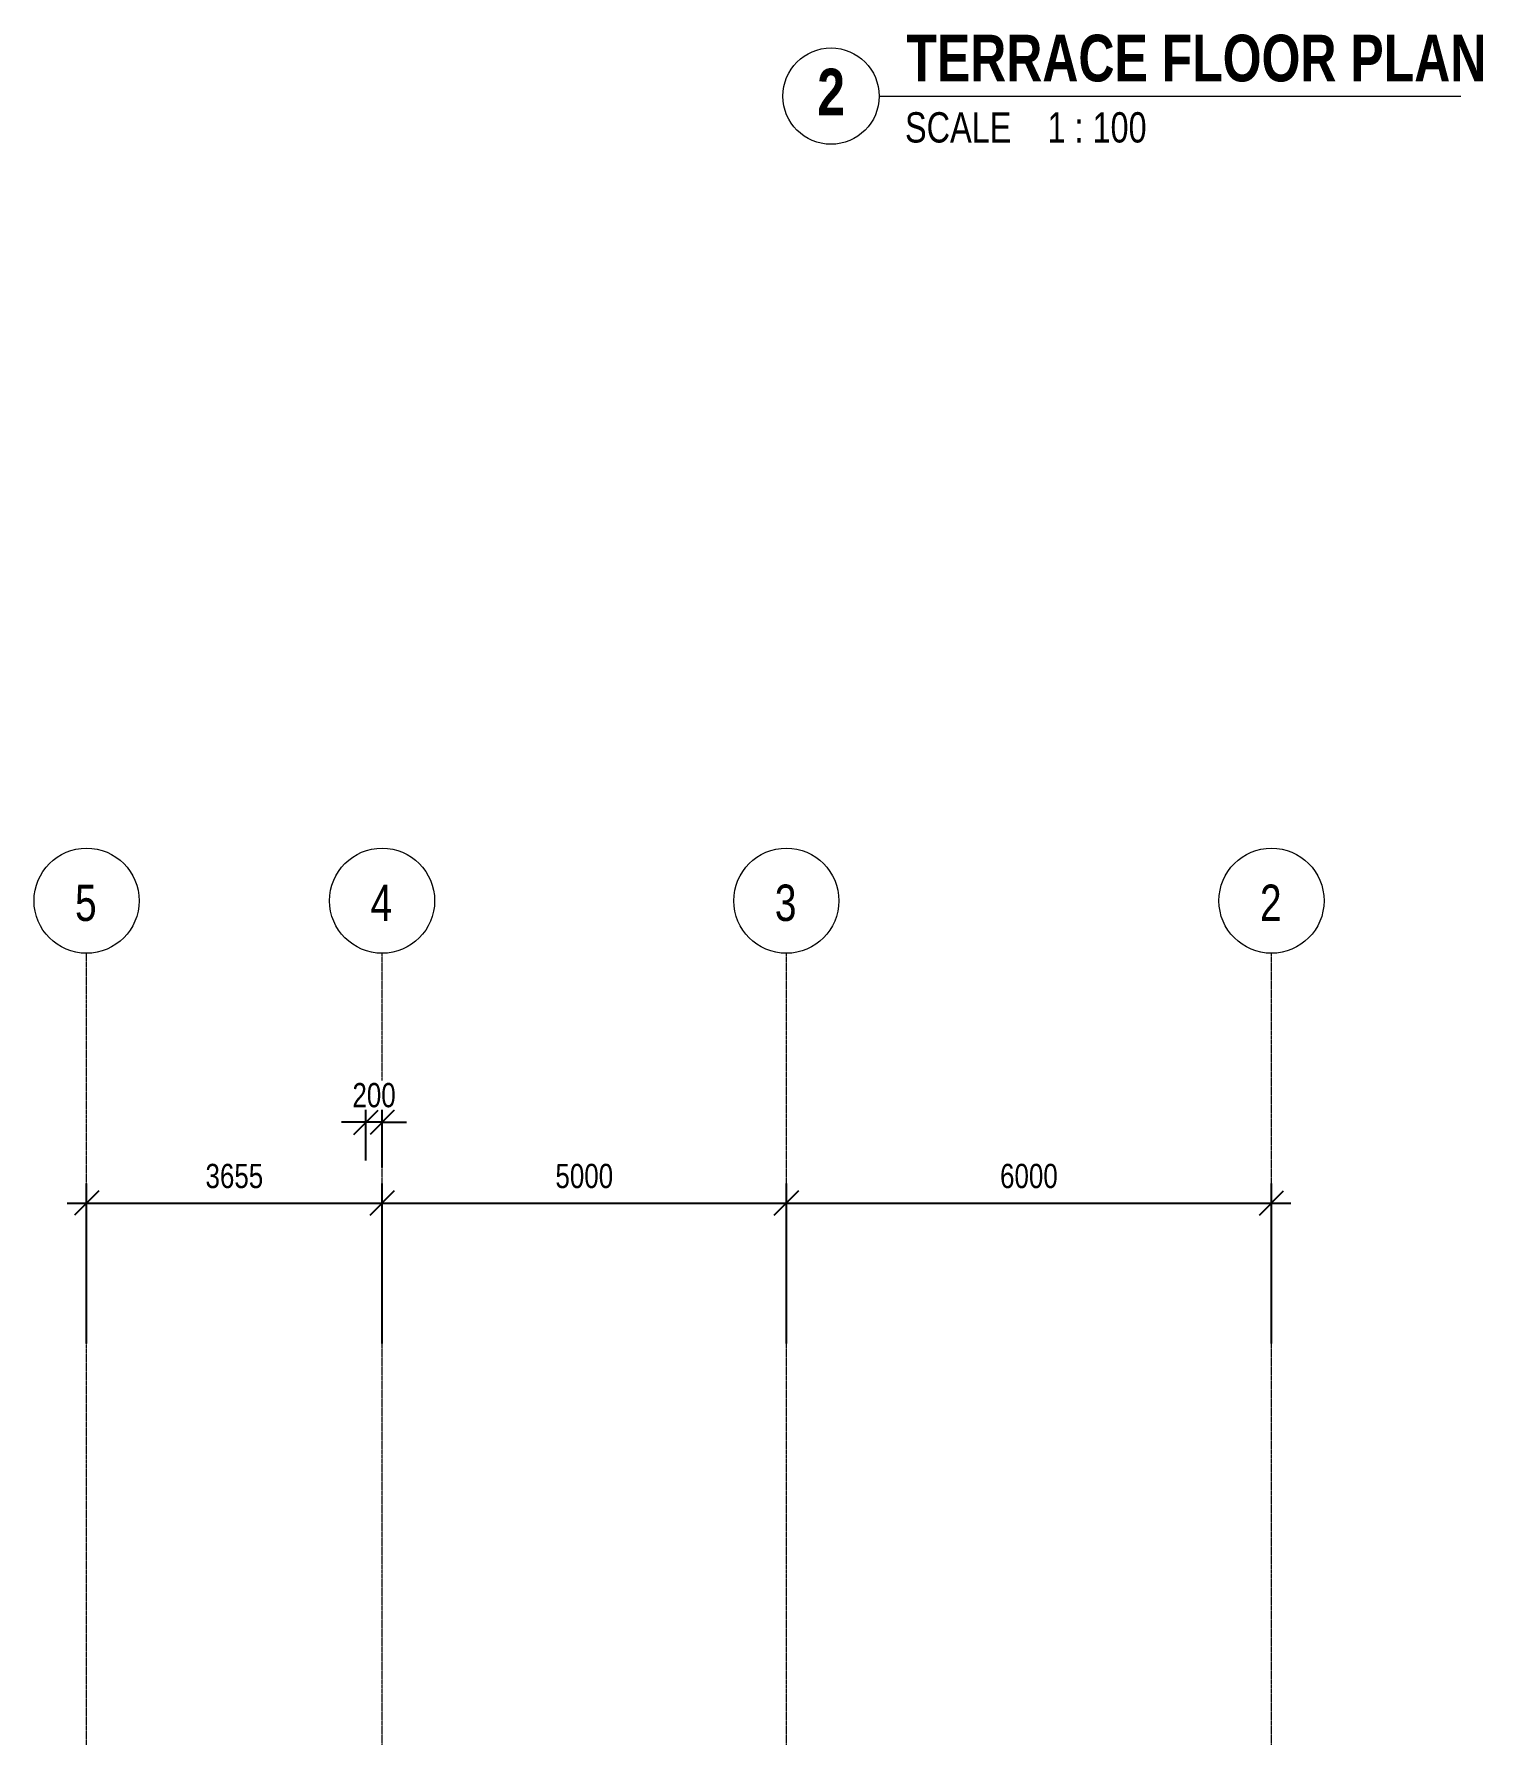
# Model space of a CAD drawing. Header units: millimetres. Extents: x -29259 to 87313, y -139821 to 46728.
# Drawn here: x 26339 to 44260, y -68047 to -47008 of the extents above; entities that cross this region are included whole.
import ezdxf

# ---------------------------------------------------------------- set-up
doc = ezdxf.new("R2010")
doc.units = ezdxf.units.MM
doc.linetypes.add('Grid Line', pattern=[22.225, 12.7, -3.175, 3.175, -3.175])
for name, color, linetype, lineweight in [('A-ANNO-DIMS', 211, 'Continuous', 9), ('G-ANNO-TTLB', 6, 'Continuous', 9), ('S-GRID', 8, 'Continuous', 9), ('S-GRID-IDEN', 1, 'Continuous', 9)]:
    doc.layers.add(name, color=color, linetype=linetype, lineweight=lineweight)
doc.styles.add('Century Gothic_1', font='GOTHIC.TTF', dxfattribs={"width": 0.8, "height": 250})
doc.styles.add('Century Gothic_2', font='GOTHIC.TTF', dxfattribs={"width": 0.8, "height": 300})
doc.styles.add('Century Gothic_9', font='GOTHIC.TTF', dxfattribs={"width": 0.8, "height": 2.5})
doc.styles.add('Century Gothic_B_5', font='GOTHICB.TTF', dxfattribs={"width": 0.8, "height": 3.85})
doc.dimstyles.new('Diagonal_-_3mm_Century_Gothic', dxfattribs={"dimscale": 304.8, "dimtxt": 313.250481, "dimasz": 0.984252, "dimexe": 0.787402, "dimexo": 0.492126, "dimgap": 0.574147, "dimtad": 1, "dimdec": 0, "dimzin": 0, "dimdsep": 46, "dimtxsty": 'Century Gothic_2', "dimblk1": 'OBLIQUE', "dimblk2": 'OBLIQUE', "dimsah": 1, "dimcen": 0.09, "dimdle": 0.787402, "dimazin": 0, "dimtfac": 1, "dimtdec": 4, "dimtix": 1, "dimtmove": 0, "dimatfit": 3, "dimfxl": 1, "dimtvp": 1, "dimtfill": 1, "dimtolj": 1, "dimtzin": 0, "dimarcsym": 2})

# ---------------------------------------------------------------- blocks, each defined once
blk = doc.blocks.new('Grid - M_Grid Head - Circle-24584-SECTION BB')
at = {"layer": 'S-GRID-IDEN'}
blk.add_circle((0, 26173), 650, dxfattribs=at)
blk = doc.blocks.new('_Oblique')
at = {"color": 0, "linetype": 'ByBlock', "lineweight": -2}
blk.add_line((-0.5, -0.5), (0.5, 0.5), dxfattribs=at)
blk = doc.blocks.new('*D832')
at = {"layer": 'A-ANNO-DIMS', "color": 0, "lineweight": -2, "transparency": 16777216}
for p, q in [((30444, -60942), (30444, -60228)), ((30645, -61030), (30645, -60228)), ((30444, -60468), (30144, -60468)), ((30645, -60468), (30444, -60468)), ((30645, -60468), (30945, -60468))]:
    blk.add_line(p, q, dxfattribs=at)
at = {"layer": 'Defpoints', "color": 0, "transparency": 16777216}
for p in [(30444, -60468), (30444, -61092), (30645, -61180)]:
    blk.add_point(p, dxfattribs=at)
at = {"layer": 'A-ANNO-DIMS', "color": 0, "lineweight": -2, "transparency": 16777216, "xscale": 299.9999999999999, "yscale": 299.9999999999999, "zscale": 299.9999999999999}
blk.add_blockref('_Oblique', (30444, -60468), dxfattribs=at)
at = {"layer": 'A-ANNO-DIMS', "color": 0, "lineweight": -2, "transparency": 16777216, "xscale": 299.9999999999999, "yscale": 299.9999999999999, "zscale": 299.9999999999999, "rotation": 180}
blk.add_blockref('_Oblique', (30645, -60468), dxfattribs=at)
at = {"layer": 'A-ANNO-DIMS', "color": 0, "transparency": 16777216, "insert": (30545, -60135), "char_height": 300, "width": 662.3, "attachment_point": 5, "style": 'Century Gothic_2', "bg_fill": 3, "box_fill_scale": 1.1, "bg_fill_color": 256, "bg_fill_true_color": 13158600, "bg_fill_transparency": 0}
blk.add_mtext('\\A1;200', dxfattribs=at)
blk = doc.blocks.new('*D819')
at = {"layer": 'A-ANNO-DIMS', "color": 0, "lineweight": -2, "transparency": 16777216}
for p, q in [((26989, -63207), (26989, -61228)), ((30645, -63207), (30645, -61228)), ((26749, -61468), (30885, -61468))]:
    blk.add_line(p, q, dxfattribs=at)
at = {"layer": 'Defpoints', "color": 0, "transparency": 16777216}
for p in [(30645, -61468), (26989, -63357), (30645, -63357)]:
    blk.add_point(p, dxfattribs=at)
at = {"layer": 'A-ANNO-DIMS', "color": 0, "lineweight": -2, "transparency": 16777216, "xscale": 299.9999999999999, "yscale": 299.9999999999999, "zscale": 299.9999999999999, "rotation": 180}
blk.add_blockref('_Oblique', (26989, -61468), dxfattribs=at)
at = {"layer": 'A-ANNO-DIMS', "color": 0, "lineweight": -2, "transparency": 16777216, "xscale": 299.9999999999999, "yscale": 299.9999999999999, "zscale": 299.9999999999999}
blk.add_blockref('_Oblique', (30645, -61468), dxfattribs=at)
at = {"layer": 'A-ANNO-DIMS', "color": 0, "transparency": 16777216, "insert": (28817, -61135), "char_height": 300, "width": 883.07, "attachment_point": 5, "style": 'Century Gothic_2', "bg_fill": 3, "box_fill_scale": 1.1, "bg_fill_color": 256, "bg_fill_true_color": 13158600, "bg_fill_transparency": 0}
blk.add_mtext('\\A1;3655', dxfattribs=at)
blk = doc.blocks.new('*D820')
at = {"layer": 'A-ANNO-DIMS', "color": 0, "lineweight": -2, "transparency": 16777216}
for p, q in [((30645, -63207), (30645, -61228)), ((35645, -63207), (35645, -61228)), ((30405, -61468), (35885, -61468))]:
    blk.add_line(p, q, dxfattribs=at)
at = {"layer": 'Defpoints', "color": 0, "transparency": 16777216}
for p in [(35645, -61468), (30645, -63357), (35645, -63357)]:
    blk.add_point(p, dxfattribs=at)
at = {"layer": 'A-ANNO-DIMS', "color": 0, "lineweight": -2, "transparency": 16777216, "xscale": 299.9999999999999, "yscale": 299.9999999999999, "zscale": 299.9999999999999, "rotation": 180}
blk.add_blockref('_Oblique', (30645, -61468), dxfattribs=at)
at = {"layer": 'A-ANNO-DIMS', "color": 0, "lineweight": -2, "transparency": 16777216, "xscale": 299.9999999999999, "yscale": 299.9999999999999, "zscale": 299.9999999999999}
blk.add_blockref('_Oblique', (35645, -61468), dxfattribs=at)
at = {"layer": 'A-ANNO-DIMS', "color": 0, "transparency": 16777216, "insert": (33145, -61135), "char_height": 300, "width": 883.07, "attachment_point": 5, "style": 'Century Gothic_2', "bg_fill": 3, "box_fill_scale": 1.1, "bg_fill_color": 256, "bg_fill_true_color": 13158600, "bg_fill_transparency": 0}
blk.add_mtext('\\A1;5000', dxfattribs=at)
blk = doc.blocks.new('*D821')
at = {"layer": 'A-ANNO-DIMS', "color": 0, "lineweight": -2, "transparency": 16777216}
for p, q in [((35645, -63207), (35645, -61228)), ((41644, -63207), (41644, -61228)), ((35405, -61468), (41884, -61468))]:
    blk.add_line(p, q, dxfattribs=at)
at = {"layer": 'Defpoints', "color": 0, "transparency": 16777216}
for p in [(41644, -61468), (35645, -63357), (41644, -63357)]:
    blk.add_point(p, dxfattribs=at)
at = {"layer": 'A-ANNO-DIMS', "color": 0, "lineweight": -2, "transparency": 16777216, "xscale": 299.9999999999999, "yscale": 299.9999999999999, "zscale": 299.9999999999999, "rotation": 180}
blk.add_blockref('_Oblique', (35645, -61468), dxfattribs=at)
at = {"layer": 'A-ANNO-DIMS', "color": 0, "lineweight": -2, "transparency": 16777216, "xscale": 299.9999999999999, "yscale": 299.9999999999999, "zscale": 299.9999999999999}
blk.add_blockref('_Oblique', (41644, -61468), dxfattribs=at)
at = {"layer": 'A-ANNO-DIMS', "color": 0, "transparency": 16777216, "insert": (38644, -61135), "char_height": 300, "width": 883.07, "attachment_point": 5, "style": 'Century Gothic_2', "bg_fill": 3, "box_fill_scale": 1.1, "bg_fill_color": 256, "bg_fill_true_color": 13158600, "bg_fill_transparency": 0}
blk.add_mtext('\\A1;6000', dxfattribs=at)
blk = doc.blocks.new('Viewport - M_View Title-684662-SECOND _ TERRACE PLAN')
at = {"layer": 'G-ANNO-TTLB'}
blk.add_circle((-4.06, 0), 3.97, dxfattribs=at)

msp = doc.modelspace()

# ---------------------------------------------------------------- linework, layer by layer
at = {"layer": 'G-ANNO-TTLB'}
msp.add_line((36805.5, -47776.5), (43985.8, -47776.5), dxfattribs=at)
at = {"layer": 'S-GRID', "linetype": 'Grid Line'}
for p, q in [((26989.4, -86971.6), (26989.4, -58378.3)), ((30644.5, -86909.8), (30644.5, -58378.3)), ((35644.5, -86909.8), (35644.5, -58378.3)), ((41644.4, -86909.8), (41644.4, -58378.3))]:
    msp.add_line(p, q, dxfattribs=at)

# ---------------------------------------------------------------- block references
at = {"layer": 'G-ANNO-TTLB', "xscale": 150, "yscale": 150, "zscale": 150}
msp.add_blockref('Viewport - M_View Title-684662-SECOND _ TERRACE PLAN', (36805.5, -47776.5), dxfattribs=at)
at = {"layer": 'S-GRID-IDEN'}
for p in [(26989.4, -83901.5), (30644.5, -83901.5), (35644.5, -83901.5), (41644.4, -83901.5)]:
    msp.add_blockref('Grid - M_Grid Head - Circle-24584-SECTION BB', p, dxfattribs=at)

# ---------------------------------------------------------------- texts
at = {"layer": 'G-ANNO-TTLB', "attachment_point": 1}
for s, insert, char_height, width, style in [('TERRACE FLOOR PLAN', (37128.4, -47017), 577.5, 7946.327, 'Century Gothic_B_5'), ('\\fCentury Gothic|b1|i0|c0|p34|;\\W.8;2', (36026.2, -47437.1), 577.5, 432.911, 'Century Gothic_B_5'), ('SCALE    1 : 100', (37111.6, -47975.5), 375, 3636.455, 'Century Gothic_9')]:
    msp.add_mtext(s, dxfattribs=dict(at, insert=insert, char_height=char_height, width=width, style=style))

# ---------------------------------------------------------------- next in the draw order: texts
at = {"layer": 'S-GRID-IDEN', "char_height": 450, "width": 339.915, "attachment_point": 1, "style": 'Century Gothic_1', "bg_fill": 3, "box_fill_scale": 1.25, "bg_fill_color": 256, "bg_fill_true_color": 13158600, "bg_fill_transparency": 0}
for s, insert in [('5', (26846.5, -57528.8)), ('4', (30501.6, -57528.8)), ('3', (35501.6, -57528.8)), ('2', (41501.5, -57528.8))]:
    msp.add_mtext(s, dxfattribs=dict(at, insert=insert))

# ---------------------------------------------------------------- next in the draw order: dimensions: what is measured, and where the dimension line sits
at = {"layer": 'A-ANNO-DIMS'}
dim = msp.add_linear_dim(base=(30444.5, -60468), p1=(30644.5, -61180.4), p2=(30444.5, -61092), dimstyle='Diagonal_-_3mm_Century_Gothic', override={"dimpost": '<>', "dimfxl": 218.73707}, dxfattribs=at)
dim.commit()
dim.dimension.update_dxf_attribs({"geometry": '*D832', "text_midpoint": (30544.5, -60135.5)})

# ---------------------------------------------------------------- next in the draw order: dimensions: what is measured, and where the dimension line sits
dim = msp.add_linear_dim(base=(30644.5, -61468), p1=(26989.4, -63356.8), p2=(30644.5, -63356.8), dimstyle='Diagonal_-_3mm_Century_Gothic', override={"dimpost": '<>', "dimfxl": 3655.100761}, dxfattribs=at)
dim.commit()
dim.dimension.update_dxf_attribs({"geometry": '*D819', "text_midpoint": (28817, -61135.5)})

# ---------------------------------------------------------------- next in the draw order: dimensions: what is measured, and where the dimension line sits
dim = msp.add_linear_dim(base=(35644.5, -61468), p1=(30644.5, -63356.8), p2=(35644.5, -63356.8), dimstyle='Diagonal_-_3mm_Century_Gothic', override={"dimpost": '<>', "dimfxl": 5000}, dxfattribs=at)
dim.commit()
dim.dimension.update_dxf_attribs({"geometry": '*D820', "text_midpoint": (33144.5, -61135.5)})

# ---------------------------------------------------------------- next in the draw order: dimensions: what is measured, and where the dimension line sits
dim = msp.add_linear_dim(base=(41644.4, -61468), p1=(35644.5, -63356.8), p2=(41644.4, -63356.8), dimstyle='Diagonal_-_3mm_Century_Gothic', override={"dimpost": '<>', "dimfxl": 5999.899995}, dxfattribs=at)
dim.commit()
dim.dimension.update_dxf_attribs({"geometry": '*D821', "text_midpoint": (38644.5, -61135.5)})

doc.saveas('drawing.dxf')
